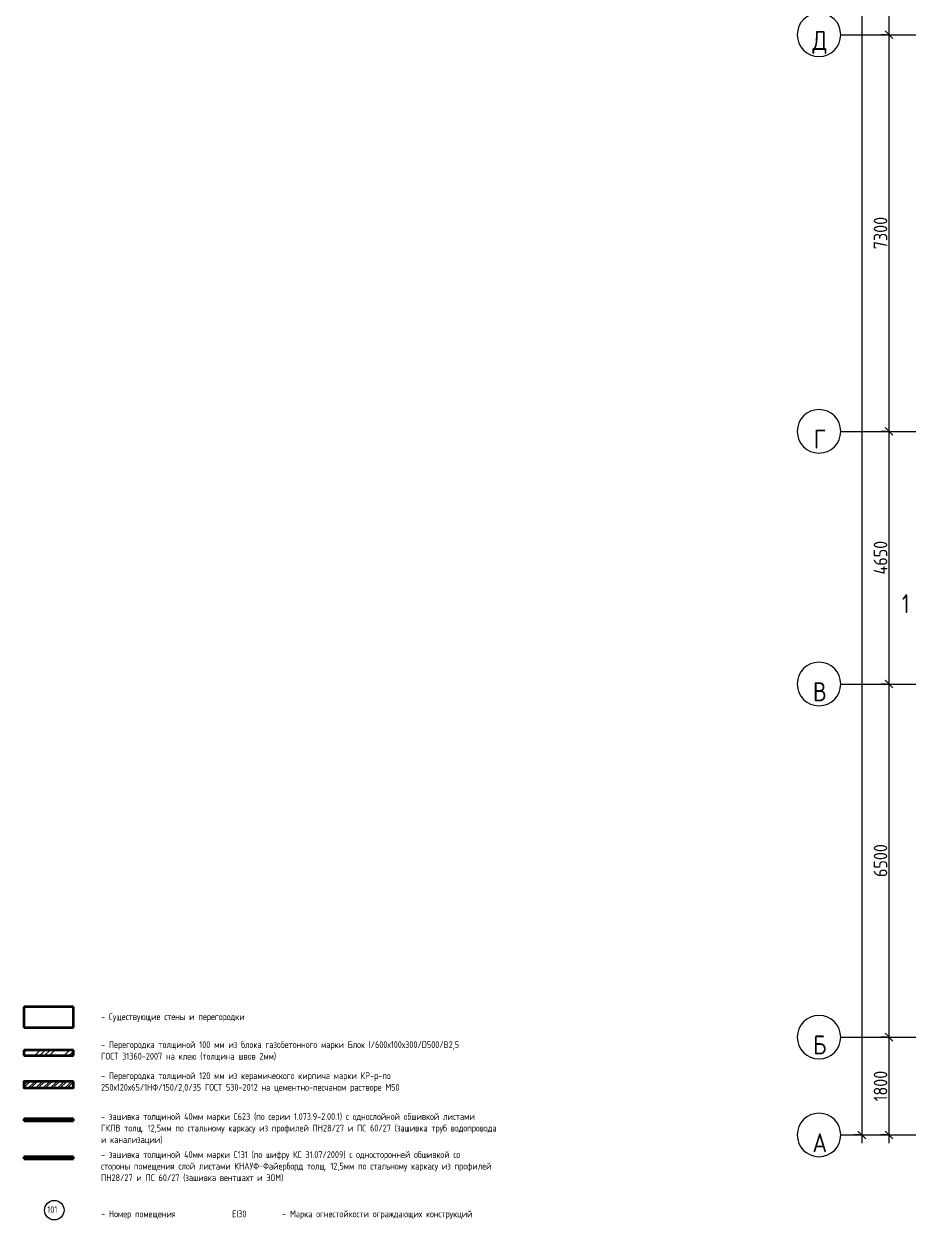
# Model space of a CAD drawing. Header units: millimetres. Extents: x -25149 to 64359, y -29707 to 46678.
# Drawn here: x -25149 to -8875, y -1590 to 20443 of the extents above; entities that cross this region are included whole.
import ezdxf

# ---------------------------------------------------------------- set-up
doc = ezdxf.new("R2010")
doc.units = ezdxf.units.MM
doc.linetypes.add('ADSK_Линия сетки', pattern=[25, 20, -2.5, 0, -2.5])
for name, color, linetype, lineweight in [('Аннотация', 7, 'Continuous', 9), ('Оси', 7, 'Continuous', 9), ('Размеры', 7, 'Continuous', 5), ('Разрезы', 7, 'Continuous', 9), ('Стены', 7, 'Continuous', 20), ('Стены разрез', 7, 'Continuous', 35), ('Стены штриховка', 7, 'Continuous', 9)]:
    doc.layers.add(name, color=color, linetype=linetype, lineweight=lineweight)
doc.layers.add('Линии', color=7, linetype='Continuous', lineweight=9, true_color=0x00a600)
doc.styles.add('GOST Common', font='GOST_Common.ttf', dxfattribs={"width": 0.9, "height": 350})
doc.styles.add('GOST Common_1', font='GOST_Common.ttf', dxfattribs={"width": 0.9, "height": 250})
doc.styles.add('GOST Common_3', font='GOST_Common.ttf', dxfattribs={"width": 0.8, "height": 350})
doc.dimstyles.new('ADSK_Основной_2_5_мм', dxfattribs={"dimscale": 304.8, "dimtxt": 251.428749, "dimasz": 0.463911, "dimexe": 0.492126, "dimexo": 0.492126, "dimgap": 0.098425, "dimtad": 1, "dimrnd": 0.01, "dimdsep": 46, "dimtxsty": 'GOST Common_1', "dimblk1": 'OBLIQUE', "dimblk2": 'OBLIQUE', "dimsah": 1, "dimcen": 0.09, "dimdle": 0.492126, "dimazin": 2, "dimtfac": 1, "dimtdec": 4, "dimtix": 1, "dimtmove": 0, "dimatfit": 3, "dimfxl": 1, "dimtvp": 1, "dimtolj": 1, "dimtzin": 0, "dimlwd": 20, "dimlwe": 20, "dimarcsym": 2})

# ---------------------------------------------------------------- blocks, each defined once
blk = doc.blocks.new('Ось сетки - Круг_Ø8 мм-8258-План 2-го этажа')
at = {"layer": 'Оси', "lineweight": 20}
for start, end in [(360, 180), (180, 360)]:
    blk.add_arc((0, 0), 4, start, end, dxfattribs=at)
blk = doc.blocks.new('_Oblique')
at = {"color": 0, "linetype": 'ByBlock', "lineweight": -2}
blk.add_line((-0.5, -0.5), (0.5, 0.5), dxfattribs=at)
blk = doc.blocks.new('DIMBLOCK13-План 2-го этажа')
at = {"layer": 'Defpoints', "color": 0, "transparency": 16777216}
for p in [(-9626, 43045), (-9726, -5), (-9626, -5)]:
    blk.add_point(p, dxfattribs=at)
at = {"layer": 'Размеры', "color": 0, "transparency": 16777216}
for p, q in [((-9726, 43195), (-9726, -155)), ((-9776, 43045), (-9876, 43045)), ((-9776, -5), (-9876, -5))]:
    blk.add_line(p, q, dxfattribs=at)
at = {"layer": 'Размеры', "color": 0, "transparency": 16777216, "xscale": 141.4, "yscale": 141.4, "zscale": 141.4}
for p, rotation in [((-9726, 43045), 90), ((-9726, -5), 270)]:
    blk.add_blockref('_Oblique', p, dxfattribs=dict(at, rotation=rotation))
at = {"layer": 'Размеры', "color": 0, "transparency": 16777216, "insert": (-9881, 21520), "char_height": 250, "width": 971.62, "attachment_point": 5, "rotation": 90, "style": 'GOST Common_1'}
blk.add_mtext('\\A1;43050', dxfattribs=at)
blk = doc.blocks.new('DIMBLOCK15-План 2-го этажа')
at = {"layer": 'Defpoints', "color": 0, "transparency": 16777216}
for p in [(-9127, 36545), (-9227, 20245), (-9127, 20245)]:
    blk.add_point(p, dxfattribs=at)
at = {"layer": 'Размеры', "color": 0, "transparency": 16777216}
for p, q in [((-9227, 36695), (-9227, 20095)), ((-9277, 36545), (-9377, 36545)), ((-9277, 20245), (-9377, 20245))]:
    blk.add_line(p, q, dxfattribs=at)
at = {"layer": 'Размеры', "color": 0, "transparency": 16777216, "xscale": 141.4, "yscale": 141.4, "zscale": 141.4}
for p, rotation in [((-9227, 36545), 90), ((-9227, 20245), 270)]:
    blk.add_blockref('_Oblique', p, dxfattribs=dict(at, rotation=rotation))
at = {"layer": 'Размеры', "color": 0, "transparency": 16777216, "insert": (-9382, 28395), "char_height": 250, "width": 889.8, "attachment_point": 5, "rotation": 90, "style": 'GOST Common_1'}
blk.add_mtext('\\A1;16300', dxfattribs=at)
blk = doc.blocks.new('DIMBLOCK16-План 2-го этажа')
at = {"layer": 'Defpoints', "color": 0, "transparency": 16777216}
for p in [(-9127, 20245), (-9227, 12945), (-9127, 12945)]:
    blk.add_point(p, dxfattribs=at)
at = {"layer": 'Размеры', "color": 0, "transparency": 16777216}
for p, q in [((-9227, 20395), (-9227, 12795)), ((-9277, 20245), (-9377, 20245)), ((-9277, 12945), (-9377, 12945))]:
    blk.add_line(p, q, dxfattribs=at)
at = {"layer": 'Размеры', "color": 0, "transparency": 16777216, "xscale": 141.4, "yscale": 141.4, "zscale": 141.4}
for p, rotation in [((-9227, 20245), 90), ((-9227, 12945), 270)]:
    blk.add_blockref('_Oblique', p, dxfattribs=dict(at, rotation=rotation))
at = {"layer": 'Размеры', "color": 0, "transparency": 16777216, "insert": (-9382, 16595), "char_height": 250, "width": 756.84, "attachment_point": 5, "rotation": 90, "style": 'GOST Common_1'}
blk.add_mtext('\\A1;7300', dxfattribs=at)
blk = doc.blocks.new('DIMBLOCK17-План 2-го этажа')
at = {"layer": 'Defpoints', "color": 0, "transparency": 16777216}
for p in [(-9127, 12945), (-9227, 8295), (-9127, 8295)]:
    blk.add_point(p, dxfattribs=at)
at = {"layer": 'Размеры', "color": 0, "transparency": 16777216}
for p, q in [((-9227, 13095), (-9227, 8145)), ((-9277, 12945), (-9377, 12945)), ((-9277, 8295), (-9377, 8295))]:
    blk.add_line(p, q, dxfattribs=at)
at = {"layer": 'Размеры', "color": 0, "transparency": 16777216, "xscale": 141.4, "yscale": 141.4, "zscale": 141.4}
for p, rotation in [((-9227, 12945), 90), ((-9227, 8295), 270)]:
    blk.add_blockref('_Oblique', p, dxfattribs=dict(at, rotation=rotation))
at = {"layer": 'Размеры', "color": 0, "transparency": 16777216, "insert": (-9382, 10620), "char_height": 250, "width": 782.41, "attachment_point": 5, "rotation": 90, "style": 'GOST Common_1'}
blk.add_mtext('\\A1;4650', dxfattribs=at)
blk = doc.blocks.new('DIMBLOCK18-План 2-го этажа')
at = {"layer": 'Defpoints', "color": 0, "transparency": 16777216}
for p in [(-9127, 8295), (-9227, 1795), (-9127, 1795)]:
    blk.add_point(p, dxfattribs=at)
at = {"layer": 'Размеры', "color": 0, "transparency": 16777216}
for p, q in [((-9227, 8445), (-9227, 1645)), ((-9277, 8295), (-9377, 8295)), ((-9277, 1795), (-9377, 1795))]:
    blk.add_line(p, q, dxfattribs=at)
at = {"layer": 'Размеры', "color": 0, "transparency": 16777216, "xscale": 141.4, "yscale": 141.4, "zscale": 141.4}
for p, rotation in [((-9227, 8295), 90), ((-9227, 1795), 270)]:
    blk.add_blockref('_Oblique', p, dxfattribs=dict(at, rotation=rotation))
at = {"layer": 'Размеры', "color": 0, "transparency": 16777216, "insert": (-9382, 5045), "char_height": 250, "width": 756.84, "attachment_point": 5, "rotation": 90, "style": 'GOST Common_1'}
blk.add_mtext('\\A1;6500', dxfattribs=at)
blk = doc.blocks.new('DIMBLOCK19-План 2-го этажа')
at = {"layer": 'Defpoints', "color": 0, "transparency": 16777216}
for p in [(-9127, 1795), (-9227, -5), (-9127, -5)]:
    blk.add_point(p, dxfattribs=at)
at = {"layer": 'Размеры', "color": 0, "transparency": 16777216}
for p, q in [((-9277, 1795), (-9377, 1795)), ((-9227, 1945), (-9227, -155)), ((-9277, -5), (-9377, -5))]:
    blk.add_line(p, q, dxfattribs=at)
at = {"layer": 'Размеры', "color": 0, "transparency": 16777216, "xscale": 141.4, "yscale": 141.4, "zscale": 141.4}
for p, rotation in [((-9227, 1795), 90), ((-9227, -5), 270)]:
    blk.add_blockref('_Oblique', p, dxfattribs=dict(at, rotation=rotation))
at = {"layer": 'Размеры', "color": 0, "transparency": 16777216, "insert": (-9382, 895), "char_height": 250, "width": 700.59, "attachment_point": 5, "rotation": 90, "style": 'GOST Common_1'}
blk.add_mtext('\\A1;1800', dxfattribs=at)
blk = doc.blocks.new('Family - ___-34747-О_Легенда стен и перегородок_50')
at = {"layer": 'Стены разрез'}
for p, q in [((3039, 2288), (2125, 2288)), ((2125, 2288), (2125, 1908)), ((3039, 1908), (3039, 2288)), ((2125, 1908), (3039, 1908))]:
    blk.add_line(p, q, dxfattribs=at)
blk = doc.blocks.new('Family - ___-2897342-О_Легенда стен и перегородок_50')
at = {"layer": 'Стены разрез', "lineweight": 9}
h = blk.add_hatch(dxfattribs=at)
h.set_pattern_fill('ANSI34', color=256, scale=20, style=0)
h.paths.add_polyline_path([(2125, 1548), (3039, 1548), (3039, 1648), (2125, 1648)])
at = {"layer": 'Стены разрез'}
for p, q in [((3039, 1648), (2125, 1648)), ((2125, 1648), (2125, 1548)), ((2125, 1548), (3039, 1548)), ((3039, 1548), (3039, 1648))]:
    blk.add_line(p, q, dxfattribs=at)
blk = doc.blocks.new('Family - ___-2897354-О_Легенда стен и перегородок_50')
at = {"layer": 'Стены разрез'}
for p, q in [((3039, -2329), (2125, -2329)), ((2125, -2329), (2125, -2369)), ((2125, -2369), (3039, -2369)), ((3039, -2369), (3039, -2329))]:
    blk.add_line(p, q, dxfattribs=at)
at = {"layer": 'Стены штриховка'}
blk.add_line((3039, -2342), (2125, -2342), dxfattribs=at)
blk = doc.blocks.new('Family - ___-2898501-О_Легенда стен и перегородок_50')
at = {"layer": 'Стены разрез', "lineweight": 20}
blk.add_hatch(color=256, dxfattribs=at).paths.add_polyline_path([(3039, -3069), (3039, -3029), (2125, -3029), (2125, -3069)])
at = {"layer": 'Стены разрез'}
for p, q in [((3039, -3029), (2125, -3029)), ((2125, -3029), (2125, -3069)), ((2125, -3069), (3039, -3069)), ((3039, -3069), (3039, -3029))]:
    blk.add_line(p, q, dxfattribs=at)

msp = doc.modelspace()

# ---------------------------------------------------------------- hatches: boundary and pattern name
at = {"lineweight": 9}
h = msp.add_hatch(dxfattribs=at)
h.set_pattern_fill('ANSI34', color=256, scale=20)
h.paths.add_polyline_path([(44165, 8295), (44065, 8295), (44065, 5420), (44165, 5420), (44165, 5427.057)])
h.paths.add_polyline_path([(44165, 8627.057), (43455, 8627.057), (43455, 8527.057), (44065, 8527.057), (44065, 8295), (44165, 8295)])
h.paths.add_polyline_path([(42385, 8627.057), (41921.053, 8627.057), (41922.154, 8527.057), (42385, 8527.057)])
h.paths.add_polyline_path([(44153.112, 4365), (44165, 4365), (44165, 5420), (44065, 5420), (44065, 4365), (44140, 4365)])
h.paths.add_polyline_path([(38250.985, -6206.691), (38646.485, -6206.691), (38646.485, -5435.1), (38250.985, -5435.1)], flags=9)
h.paths.add_polyline_path([(-199.015, -5862.506), (196.485, -5862.506), (196.485, -5090.915), (-199.015, -5090.915)], flags=9)
h.paths.add_polyline_path([(2800.985, -5862.506), (3196.485, -5862.506), (3196.485, -5090.915), (2800.985, -5090.915)], flags=9)
h.paths.add_polyline_path([(6935.685, -5862.506), (7362.685, -5862.506), (7362.685, -5090.915), (6935.685, -5090.915)], flags=9)
h.paths.add_polyline_path([(9950.985, -5862.506), (10346.485, -5862.506), (10346.485, -5090.915), (9950.985, -5090.915)], flags=9)
h.paths.add_polyline_path([(17850.985, -5862.506), (18246.485, -5862.506), (18246.485, -5090.915), (17850.985, -5090.915)], flags=9)
h.paths.add_polyline_path([(30349.434, -5862.506), (30744.934, -5862.506), (30744.934, -5090.915), (30349.434, -5090.915)], flags=9)
h.paths.add_polyline_path([(41650.985, -5862.506), (42046.485, -5862.506), (42046.485, -5090.915), (41650.985, -5090.915)], flags=9)
h.paths.add_polyline_path([(48603.735, -5862.506), (49093.735, -5862.506), (49093.735, -5090.915), (48603.735, -5090.915)], flags=9)
h.paths.add_polyline_path([(-6667.515, -5862.506), (-6335.015, -5862.506), (-6335.015, -5090.915), (-6667.515, -5090.915)], flags=9)
h.paths.add_polyline_path([(55072.235, -5862.506), (55625.235, -5862.506), (55625.235, -5090.915), (55072.235, -5090.915)], flags=9)
h.paths.add_polyline_path([(-10729.051, -458.078), (-10270.551, -458.078), (-10270.551, 313.513), (-10729.051, 313.513)], flags=9)
h.paths.add_polyline_path([(-10713.301, 7841.922), (-10286.301, 7841.922), (-10286.301, 8613.513), (-10713.301, 8613.513)], flags=9)
h.paths.add_polyline_path([(-10698.001, 12491.922), (-10302.501, 12491.922), (-10302.501, 13263.513), (-10698.001, 13263.513)], flags=9)
h.paths.add_polyline_path([(-10729.051, 19791.922), (-10270.551, 19791.922), (-10270.551, 20563.513), (-10729.051, 20563.513)], flags=9)
h.paths.add_polyline_path([(-10698.001, 36091.922), (-10302.501, 36091.922), (-10302.501, 36863.513), (-10698.001, 36863.513)], flags=9)
h.paths.add_polyline_path([(-10745.251, 42591.922), (-10255.251, 42591.922), (-10255.251, 43363.513), (-10745.251, 43363.513)], flags=9)
h.paths.add_polyline_path([(-10713.301, 1341.922), (-10286.301, 1341.922), (-10286.301, 2113.513), (-10713.301, 2113.513)], flags=9)
h.paths.add_polyline_path([(45572.235, -5862.506), (46125.235, -5862.506), (46125.235, -5090.915), (45572.235, -5090.915)], flags=9)
at = {"layer": 'Стены разрез', "lineweight": 9}
h = msp.add_hatch(dxfattribs=at)
h.set_pattern_fill('ANSI32', color=256, scale=10, style=0)
h.set_pattern_definition([(45, (-27273.57, -674.04), (-67.352, 67.352), []), (45, (-27228.67, -674.04), (-67.352, 67.352), [])])
h.paths.add_polyline_path([(-25148.574, 861.898), (-24234.174, 861.898), (-24234.174, 981.898), (-25148.574, 981.898)])

# ---------------------------------------------------------------- linework, layer by layer
at = {"layer": 'Линии', "color": 7}
msp.add_circle((-24590.419, -1389.514), 180, dxfattribs=at)
at = {"layer": 'Оси', "color": 252, "linetype": 'ADSK_Линия сетки'}
for p, q in [((-10114.729, 20245), (56004.853, 20245)), ((-10114.729, 12945), (56004.853, 12945)), ((-10114.729, 8295), (56004.853, 8295)), ((-10114.729, 1795), (42695.51, 1795)), ((-10114.729, -5), (50212.269, -5))]:
    msp.add_line(p, q, dxfattribs=at)
at = {"layer": 'Стены разрез'}
msp.add_lwpolyline([(-24234.174, 981.898), (-25148.574, 981.898), (-25148.574, 861.898), (-24234.174, 861.898)], close=True, dxfattribs=at)

# ---------------------------------------------------------------- block references
at = {"layer": 'Оси', "color": 252, "lineweight": 20, "xscale": 99.99999999999993, "yscale": 99.99999999999993, "zscale": 99.99999999999993, "rotation": 269.9999999999994}
for p in [(-10514.729, 20245), (-10514.729, 12945), (-10514.729, 8295), (-10514.729, 1795), (-10514.729, -5)]:
    msp.add_blockref('Ось сетки - Круг_Ø8 мм-8258-План 2-го этажа', p, dxfattribs=at)
at = {"layer": 'Стены'}
for name, p in [('Family - ___-34747-О_Легенда стен и перегородок_50', (-27273.574, 63.967)), ('Family - ___-2897342-О_Легенда стен и перегородок_50', (-27273.574, -93.288)), ('Family - ___-2897354-О_Легенда стен и перегородок_50', (-27273.574, 2622.502)), ('Family - ___-2898501-О_Легенда стен и перегородок_50', (-27273.574, 2622.502))]:
    msp.add_blockref(name, p, dxfattribs=at)

# ---------------------------------------------------------------- texts
at = {"layer": 'Аннотация', "lineweight": 9, "char_height": 125, "attachment_point": 1, "line_spacing_factor": 1.022766, "style": 'GOST Common'}
for s, insert, width in [('\\pxt1.44,2.88,4.32,5.76,7.2,8.64,10.08,11.52,12.96,14.4,15.84,17.28,18.72,20.16,21.6,23.04,24.48,25.92,27.36,28.8,30.24,31.68,33.12,34.56,36,37.44,38.88,40.32,41.76,43.2,44.64,46.08;{- Существующие стены и перегородки}', (-23729.483, 2233.157), 2705.6385), ('\\pxt1.44,2.88,4.32,5.76,7.2,8.64,10.08,11.52,12.96,14.4,15.84,17.28,18.72,20.16,21.6,23.04,24.48,25.92,27.36,28.8,30.24,31.68,33.12,34.56,36,37.44,38.88,40.32,41.76,43.2,44.64,46.08;- Перегородка толщиной 100 мм из блока газобетонного марки Блок I/600х100х300/D500/B2,5\\PГОСТ 31360-2007 на клею (толщина швов 2мм)', (-23729.483, 1720.262), 6810.3), ('\\pxt1.44,2.88,4.32,5.76,7.2,8.64,10.08,11.52,12.96,14.4,15.84,17.28,18.72,20.16,21.6,23.04,24.48,25.92,27.36,28.8,30.24,31.68,33.12,34.56,36,37.44,38.88,40.32,41.76,43.2,44.64,46.08;- Перегородка толщиной 120 мм из керамического кирпича марки КР-р-по 250х120х65/1НФ/150/2,0/35 ГОСТ 530-2012 на цементно-песчаном растворе М50', (-23729.483, 1147.757), 6810.3), ('\\pxt1.44,2.88,4.32,5.76,7.2,8.64,10.08,11.52,12.96,14.4,15.84,17.28,18.72,20.16,21.6,23.04,24.48,25.92,27.36,28.8,30.24,31.68,33.12,34.56,36,37.44,38.88,40.32,41.76,43.2,44.64,46.08;- зашивка толщиной 40мм марки С623 (по серии 1.073.9-2.00.1) с однослойной обшивкой листами\\PГКЛВ толщ. 12,5мм по стальному каркасу из профилей ПН28/27 и ПС 60/27 (зашивка труб водопровода\\Pи канализации)', (-23729.483, 396.895), 7218.369), ('\\pxt1.44,2.88,4.32,5.76,7.2,8.64,10.08,11.52,12.96,14.4,15.84,17.28,18.72,20.16,21.6,23.04,24.48,25.92,27.36,28.8,30.24,31.68,33.12,34.56,36,37.44,38.88,40.32,41.76,43.2,44.64,46.08;{- зашивка толщиной 40мм марки С131 (по шифру КС 31.07/2009) с односторонней обшивкой со\\Pстороны помещения слой листами КНАУФ-Файерборд толщ. 12,5мм по стальному каркасу из профилей ПН28/27 и ПС 60/27 (зашивка вентшахт и ЭОМ)}', (-23729.483, -303.105), 7524.9), ('\\pxt1.44,2.88,4.32,5.76,7.2,8.64,10.08,11.52,12.96,14.4,15.84,17.28,18.72,20.16,21.6,23.04,24.48,25.92,27.36,28.8,30.24,31.68,33.12,34.56,36,37.44,38.88,40.32,41.76,43.2,44.64,46.08;{101}', (-24718.257, -1315.015), 198.6165), ('\\pxt1.44,2.88,4.32,5.76,7.2,8.64,10.08,11.52,12.96,14.4,15.84,17.28,18.72,20.16,21.6,23.04,24.48,25.92,27.36,28.8,30.24,31.68,33.12,34.56,36,37.44,38.88,40.32,41.76,43.2,44.64,46.08;{- Номер помещения}', (-23729.483, -1395.015), 1358.955), ('\\pxt1.44,2.88,4.32,5.76,7.2,8.64,10.08,11.52,12.96,14.4,15.84,17.28,18.72,20.16,21.6,23.04,24.48,25.92,27.36,28.8,30.24,31.68,33.12,34.56,36,37.44,38.88,40.32,41.76,43.2,44.64,46.08;{EI30}', (-21318.403, -1395.015), 279.5175), ('\\pxt1.44,2.88,4.32,5.76,7.2,8.64,10.08,11.52,12.96,14.4,15.84,17.28,18.72,20.16,21.6,23.04,24.48,25.92,27.36,28.8,30.24,31.68,33.12,34.56,36,37.44,38.88,40.32,41.76,43.2,44.64,46.08;{- Марка огнестойкости ограждающих конструкций}', (-20395.385, -1395.015), 3652.8165)]:
    msp.add_mtext(s, dxfattribs=dict(at, insert=insert, width=width))
at = {"layer": 'Оси', "color": 252, "char_height": 350, "attachment_point": 5, "line_spacing_factor": 1.022766, "style": 'GOST Common'}
for s, insert, width in [('\\pxqc,t0.25714,0.51429,0.77143,1.02857,1.28571,1.54286,1.8,2.05714,2.31429,2.57143,2.82857,3.08571,3.34286,3.6,3.85714,4.11429,4.37143,4.62857,4.88571,5.14286,5.4,5.65714,5.91429,6.17143,6.42857,6.68571,6.94286,7.2,7.45714,7.71429,7.97143,8.22857;{Д}', (-10499.801, 20102.149), 291.6), ('\\pxqc,t0.25714,0.51429,0.77143,1.02857,1.28571,1.54286,1.8,2.05714,2.31429,2.57143,2.82857,3.08571,3.34286,3.6,3.85714,4.11429,4.37143,4.62857,4.88571,5.14286,5.4,5.65714,5.91429,6.17143,6.42857,6.68571,6.94286,7.2,7.45714,7.71429,7.97143,8.22857;{Г}', (-10500.251, 12802.149), 232.2), ('\\pxqc,t0.25714,0.51429,0.77143,1.02857,1.28571,1.54286,1.8,2.05714,2.31429,2.57143,2.82857,3.08571,3.34286,3.6,3.85714,4.11429,4.37143,4.62857,4.88571,5.14286,5.4,5.65714,5.91429,6.17143,6.42857,6.68571,6.94286,7.2,7.45714,7.71429,7.97143,8.22857;{В}', (-10499.801, 8152.149), 261.9), ('\\pxqc,t0.25714,0.51429,0.77143,1.02857,1.28571,1.54286,1.8,2.05714,2.31429,2.57143,2.82857,3.08571,3.34286,3.6,3.85714,4.11429,4.37143,4.62857,4.88571,5.14286,5.4,5.65714,5.91429,6.17143,6.42857,6.68571,6.94286,7.2,7.45714,7.71429,7.97143,8.22857;{Б}', (-10499.801, 1652.149), 261.9), ('\\pxqc,t0.25714,0.51429,0.77143,1.02857,1.28571,1.54286,1.8,2.05714,2.31429,2.57143,2.82857,3.08571,3.34286,3.6,3.85714,4.11429,4.37143,4.62857,4.88571,5.14286,5.4,5.65714,5.91429,6.17143,6.42857,6.68571,6.94286,7.2,7.45714,7.71429,7.97143,8.22857;{А}', (-10499.801, -147.851), 291.6)]:
    msp.add_mtext(s, dxfattribs=dict(at, insert=insert, width=width))
at = {"layer": 'Разрезы', "insert": (-8919.59, 9772.823), "char_height": 350, "width": 143.2, "attachment_point": 5, "line_spacing_factor": 1.022766, "style": 'GOST Common_3'}
msp.add_mtext('\\pxqc,t2.90286,5.80571,8.70857,11.61143,14.51429,17.41714,20.32,23.22286,26.12571,29.02857,31.93143,34.83429,37.73714,40.64,43.54286,46.44571,49.34857,52.25143,55.15429,58.05714,60.96,63.86286,66.76571,69.66857,72.57143,75.47429,78.37714,81.28,84.18286,87.08571,89.98857,92.89143;{1}', dxfattribs=at)

# ---------------------------------------------------------------- dimensions: what is measured, and where the dimension line sits
at = {"layer": 'Размеры'}
for base, p1, p2, override, picture, middle in [((-9726.351, -5), (-9626.367, 43045), (-9626.367, -5), {"dimpost": '<>', "dimfxl": 43050, "dimlwd": 65535, "dimlwe": 65535}, 'DIMBLOCK13-План 2-го этажа', (-9881.351, 21520)), ((-9226.973, 20245), (-9126.988, 36545), (-9126.988, 20245), {"dimpost": '<>', "dimfxl": 16300, "dimlwd": 65535, "dimlwe": 65535}, 'DIMBLOCK15-План 2-го этажа', (-9381.973, 28395)), ((-9226.973, 12945), (-9126.988, 20245), (-9126.988, 12945), {"dimpost": '<>', "dimfxl": 7300, "dimlwd": 65535, "dimlwe": 65535}, 'DIMBLOCK16-План 2-го этажа', (-9381.973, 16595)), ((-9226.973, 8295), (-9126.988, 12945), (-9126.988, 8295), {"dimpost": '<>', "dimfxl": 4650, "dimlwd": 65535, "dimlwe": 65535}, 'DIMBLOCK17-План 2-го этажа', (-9381.973, 10620)), ((-9226.973, 1795), (-9126.988, 8295), (-9126.988, 1795), {"dimpost": '<>', "dimfxl": 6500, "dimlwd": 65535, "dimlwe": 65535}, 'DIMBLOCK18-План 2-го этажа', (-9381.973, 5045)), ((-9226.973, -5), (-9126.988, 1795), (-9126.988, -5), {"dimpost": '<>', "dimfxl": 1800, "dimlwd": 65535, "dimlwe": 65535}, 'DIMBLOCK19-План 2-го этажа', (-9381.973, 895))]:
    dim = msp.add_linear_dim(base=base, p1=p1, p2=p2, angle=90, dimstyle='ADSK_Основной_2_5_мм', override=override, dxfattribs=at)
    dim.commit()
    dim.dimension.update_dxf_attribs({"geometry": picture, "text_midpoint": middle})

doc.saveas('drawing.dxf')
